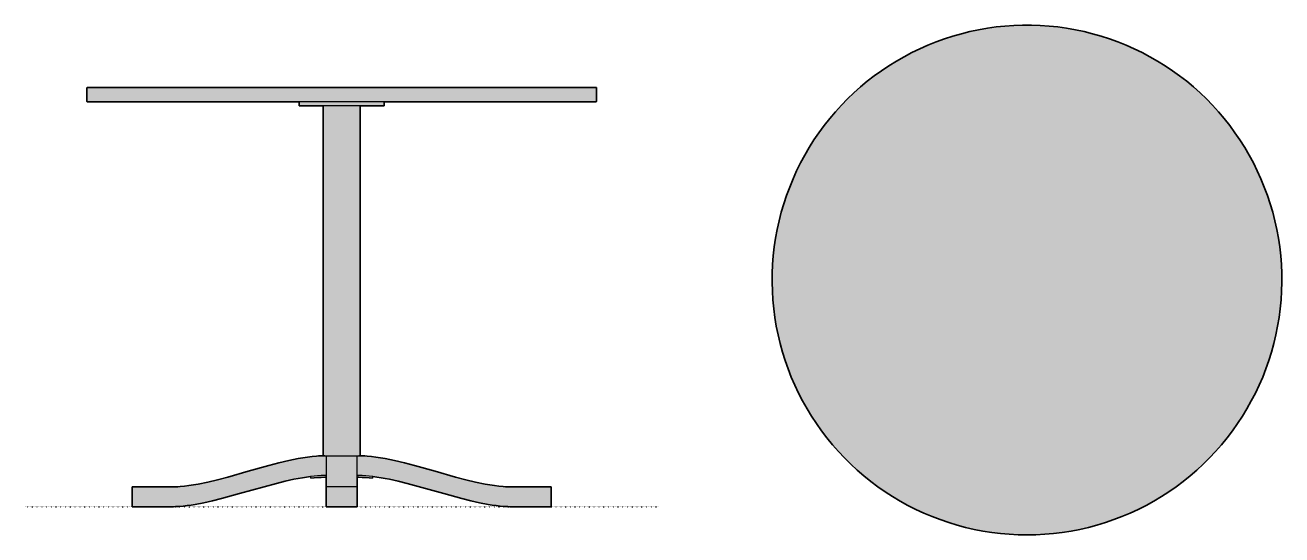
# Model space of a CAD drawing. Header units: millimetres. Extents: x 0 to 2219, y -50 to 850.
import ezdxf

# ---------------------------------------------------------------- set-up
doc = ezdxf.new("R2010")
doc.units = ezdxf.units.MM
doc.linetypes.add('Dots', pattern=[1, 0, -1])
doc.layers.add('Blocks', color=7, linetype='Continuous')
doc.layers.add('Blocks$Fill', color=7, linetype='Continuous', true_color=0xffffff)
for name, color, linetype, lineweight, true_color in [('Blocks$Inner', 7, 'Continuous', 25, 0x007f00), ('Blocks$Outline', 7, 'Continuous', 35, 0xff3f3f), ('Groud', 7, 'Dots', 25, 0x243775)]:
    doc.layers.add(name, color=color, linetype=linetype, lineweight=lineweight, true_color=true_color)

# ---------------------------------------------------------------- blocks, each defined once
blk = doc.blocks.new('Pastis Dining Table Top')
at = {"layer": 'Blocks$Fill'}
blk.add_hatch(color=256, dxfattribs=at).paths.add_polyline_path([(434.2, -438), (449.8, -438.3), (465.4, -438), (481, -437.2), (496.6, -435.8), (512.1, -434), (527.5, -431.5), (542.8, -428.6), (558.1, -425.1), (573.1, -421), (588.1, -416.5), (602.9, -411.4), (617.5, -405.9), (631.9, -399.8), (646, -393.2), (660, -386.2), (673.7, -378.6), (687.1, -370.6), (700.2, -362.2), (713, -353.3), (725.5, -343.9), (737.7, -334.1), (749.5, -323.9), (761, -313.3), (772.1, -302.3), (782.8, -290.9), (793.1, -279.2), (803, -267.1), (812.5, -254.7), (821.5, -241.9), (830.1, -228.9), (838.2, -215.5), (845.8, -201.9), (853, -188), (859.7, -173.9), (865.9, -159.6), (871.6, -145), (876.8, -130.3), (881.5, -115.4), (885.6, -100.3), (889.2, -85.2), (892.3, -69.8), (894.9, -54.4), (896.9, -38.9), (898.4, -23.4), (899.4, -7.8), (899.8, 7.8), (899.6, 23.4), (898.9, 39), (897.7, 54.6), (896, 70.1), (893.7, 85.6), (890.8, 100.9), (887.5, 116.2), (883.6, 131.3), (879.2, 146.3), (874.3, 161.1), (868.8, 175.8), (862.9, 190.2), (856.4, 204.4), (849.5, 218.4), (842.1, 232.2), (834.2, 245.7), (825.8, 258.9), (817, 271.8), (807.8, 284.4), (798.1, 296.6), (788, 308.5), (777.5, 320.1), (766.6, 331.3), (755.3, 342.1), (743.7, 352.5), (731.7, 362.5), (719.3, 372.1), (706.6, 381.2), (693.7, 389.9), (680.4, 398.1), (666.8, 405.9), (653, 413.2), (639, 420), (624.7, 426.3), (610.2, 432.1), (595.5, 437.5), (580.6, 442.3), (565.6, 446.5), (550.5, 450.3), (535.2, 453.5), (519.8, 456.2), (504.3, 458.4), (488.8, 460), (473.2, 461.1), (457.6, 461.6), (442, 461.6), (426.4, 461.1), (410.8, 460), (395.2, 458.4), (379.8, 456.2), (364.4, 453.5), (349.1, 450.3), (333.9, 446.5), (318.9, 442.3), (304.1, 437.5), (289.4, 432.1), (274.9, 426.3), (260.6, 420), (246.5, 413.2), (232.7, 405.9), (219.2, 398.1), (205.9, 389.9), (192.9, 381.2), (180.2, 372.1), (167.9, 362.5), (155.9, 352.5), (144.2, 342.1), (133, 331.3), (122.1, 320.1), (111.6, 308.5), (101.5, 296.6), (91.8, 284.4), (82.5, 271.8), (73.7, 258.9), (65.4, 245.7), (57.5, 232.2), (50.1, 218.4), (43.1, 204.4), (36.7, 190.2), (30.8, 175.8), (25.3, 161.1), (20.4, 146.3), (16, 131.3), (12.1, 116.2), (8.7, 100.9), (5.9, 85.6), (3.6, 70.1), (1.8, 54.6), (0.6, 39), (-0.1, 23.4), (-0.2, 7.8), (0.2, -7.8), (1.2, -23.4), (2.6, -38.9), (4.7, -54.4), (7.2, -69.8), (10.3, -85.2), (14, -100.3), (18.1, -115.4), (22.8, -130.3), (28, -145), (33.7, -159.6), (39.9, -173.9), (46.5, -188), (53.7, -201.9), (61.4, -215.5), (69.5, -228.9), (78.1, -241.9), (87.1, -254.7), (96.6, -267.1), (106.5, -279.2), (116.8, -290.9), (127.5, -302.3), (138.6, -313.3), (150, -323.9), (161.9, -334.1), (174, -343.9), (186.5, -353.3), (199.4, -362.2), (212.5, -370.6), (225.9, -378.6), (239.6, -386.2), (253.5, -393.2), (267.7, -399.8), (282.1, -405.9), (296.7, -411.4), (311.5, -416.5), (326.4, -421), (341.5, -425.1), (356.7, -428.6), (372.1, -431.5), (387.5, -434), (403, -435.8), (418.6, -437.2)], flags=0)
at = {"layer": 'Blocks$Inner'}
blk.add_lwpolyline([(449.8, -438.3), (434.2, -438), (418.6, -437.2), (403, -435.8), (387.5, -434), (372.1, -431.5), (356.7, -428.6), (341.5, -425.1), (326.4, -421), (311.5, -416.5), (296.7, -411.4), (282.1, -405.9), (267.7, -399.8), (253.5, -393.2), (239.6, -386.2), (225.9, -378.6), (212.5, -370.6), (199.4, -362.2), (186.5, -353.3), (174, -343.9), (161.9, -334.1), (150, -323.9), (138.6, -313.3), (127.5, -302.3), (116.8, -290.9), (106.5, -279.2), (96.6, -267.1), (87.1, -254.7), (78.1, -241.9), (69.5, -228.9), (61.4, -215.5), (53.7, -201.9), (46.5, -188), (39.9, -173.9), (33.7, -159.6), (28, -145), (22.8, -130.3), (18.1, -115.4), (14, -100.3), (10.3, -85.2), (7.2, -69.8), (4.7, -54.4), (2.6, -38.9), (1.2, -23.4), (0.2, -7.8), (-0.2, 7.8), (-0.1, 23.4), (0.6, 39), (1.8, 54.6), (3.6, 70.1), (5.9, 85.6), (8.7, 100.9), (12.1, 116.2), (16, 131.3), (20.4, 146.3), (25.3, 161.1), (30.8, 175.8), (36.7, 190.2), (43.1, 204.4), (50.1, 218.4), (57.5, 232.2), (65.4, 245.7), (73.7, 258.9), (82.5, 271.8), (91.8, 284.4), (101.5, 296.6), (111.6, 308.5), (122.1, 320.1), (133, 331.3), (144.2, 342.1), (155.9, 352.5), (167.9, 362.5), (180.2, 372.1), (192.9, 381.2), (205.9, 389.9), (219.2, 398.1), (232.7, 405.9), (246.5, 413.2), (260.6, 420), (274.9, 426.3), (289.4, 432.1), (304.1, 437.5), (318.9, 442.3), (333.9, 446.5), (349.1, 450.3), (364.4, 453.5), (379.8, 456.2), (395.2, 458.4), (410.8, 460), (426.4, 461.1), (442, 461.6), (457.6, 461.6), (473.2, 461.1), (488.8, 460), (504.3, 458.4), (519.8, 456.2), (535.2, 453.5), (550.5, 450.3), (565.6, 446.5), (580.6, 442.3), (595.5, 437.5), (610.2, 432.1), (624.7, 426.3), (639, 420), (653, 413.2), (666.8, 405.9), (680.4, 398.1), (693.7, 389.9), (706.6, 381.2), (719.3, 372.1), (731.7, 362.5), (743.7, 352.5), (755.3, 342.1), (766.6, 331.3), (777.5, 320.1), (788, 308.5), (798.1, 296.6), (807.8, 284.4), (817, 271.8), (825.8, 258.9), (834.2, 245.7), (842.1, 232.2), (849.5, 218.4), (856.4, 204.4), (862.9, 190.2), (868.8, 175.8), (874.3, 161.1), (879.2, 146.3), (883.6, 131.3), (887.5, 116.2), (890.8, 100.9), (893.7, 85.6), (896, 70.1), (897.7, 54.6), (898.9, 39), (899.6, 23.4), (899.8, 7.8), (899.4, -7.8), (898.4, -23.4), (896.9, -38.9), (894.9, -54.4), (892.3, -69.8), (889.2, -85.2), (885.6, -100.3), (881.5, -115.4), (876.8, -130.3), (871.6, -145), (865.9, -159.6), (859.7, -173.9), (853, -188), (845.8, -201.9), (838.2, -215.5), (830.1, -228.9), (821.5, -241.9), (812.5, -254.7), (803, -267.1), (793.1, -279.2), (782.8, -290.9), (772.1, -302.3), (761, -313.3), (749.5, -323.9), (737.7, -334.1), (725.5, -343.9), (713, -353.3), (700.2, -362.2), (687.1, -370.6), (673.7, -378.6), (660, -386.2), (646, -393.2), (631.9, -399.8), (617.5, -405.9), (602.9, -411.4), (588.1, -416.5), (573.1, -421), (558.1, -425.1), (542.8, -428.6), (527.5, -431.5), (512.1, -434), (496.6, -435.8), (481, -437.2), (465.4, -438)], close=True, dxfattribs=at)
at = {"layer": 'Blocks$Outline'}
for points in [[(333.9, 446.5), (318.9, 442.3)], [(349.1, 450.3), (333.9, 446.5)], [(364.4, 453.5), (349.1, 450.3)], [(379.8, 456.2), (364.4, 453.5)], [(395.2, 458.4), (379.8, 456.2)], [(410.8, 460), (395.2, 458.4)], [(426.4, 461.1), (410.8, 460)], [(442, 461.6), (426.4, 461.1)], [(457.6, 461.6), (442, 461.6)], [(473.2, 461.1), (457.6, 461.6)], [(488.8, 460), (473.2, 461.1)], [(504.3, 458.4), (488.8, 460)], [(519.8, 456.2), (504.3, 458.4)], [(535.2, 453.5), (519.8, 456.2)], [(550.5, 450.3), (535.2, 453.5)], [(565.6, 446.5), (550.5, 450.3)], [(580.6, 442.3), (565.6, 446.5)], [(274.9, 426.3), (260.6, 420)], [(289.4, 432.1), (274.9, 426.3)], [(304.1, 437.5), (289.4, 432.1)], [(318.9, 442.3), (304.1, 437.5)], [(595.5, 437.5), (580.6, 442.3)], [(610.2, 432.1), (595.5, 437.5)], [(624.7, 426.3), (610.2, 432.1)], [(639, 420), (624.7, 426.3)], [(232.7, 405.9), (219.2, 398.1)], [(246.5, 413.2), (232.7, 405.9)], [(260.6, 420), (246.5, 413.2)], [(653, 413.2), (639, 420)], [(666.8, 405.9), (653, 413.2)], [(680.4, 398.1), (666.8, 405.9)], [(192.9, 381.2), (180.2, 372.1)], [(205.9, 389.9), (192.9, 381.2)], [(219.2, 398.1), (205.9, 389.9)], [(693.7, 389.9), (680.4, 398.1)], [(706.6, 381.2), (693.7, 389.9)], [(719.3, 372.1), (706.6, 381.2)], [(167.9, 362.5), (155.9, 352.5)], [(180.2, 372.1), (167.9, 362.5)], [(731.7, 362.5), (719.3, 372.1)], [(743.7, 352.5), (731.7, 362.5)], [(144.2, 342.1), (133, 331.3)], [(155.9, 352.5), (144.2, 342.1)], [(755.3, 342.1), (743.7, 352.5)], [(766.6, 331.3), (755.3, 342.1)], [(122.1, 320.1), (111.6, 308.5)], [(133, 331.3), (122.1, 320.1)], [(777.5, 320.1), (766.6, 331.3)], [(788, 308.5), (777.5, 320.1)], [(101.5, 296.6), (91.8, 284.4)], [(111.6, 308.5), (101.5, 296.6)], [(798.1, 296.6), (788, 308.5)], [(807.8, 284.4), (798.1, 296.6)], [(82.5, 271.8), (73.7, 258.9)], [(91.8, 284.4), (82.5, 271.8)], [(817, 271.8), (807.8, 284.4)], [(825.8, 258.9), (817, 271.8)], [(65.4, 245.7), (57.5, 232.2)], [(73.7, 258.9), (65.4, 245.7)], [(834.2, 245.7), (825.8, 258.9)], [(842.1, 232.2), (834.2, 245.7)], [(57.5, 232.2), (50.1, 218.4)], [(849.5, 218.4), (842.1, 232.2)], [(43.1, 204.4), (36.7, 190.2)], [(50.1, 218.4), (43.1, 204.4)], [(856.4, 204.4), (849.5, 218.4)], [(862.9, 190.2), (856.4, 204.4)], [(36.7, 190.2), (30.8, 175.8)], [(868.8, 175.8), (862.9, 190.2)], [(25.3, 161.1), (20.4, 146.3)], [(30.8, 175.8), (25.3, 161.1)], [(874.3, 161.1), (868.8, 175.8)], [(879.2, 146.3), (874.3, 161.1)], [(20.4, 146.3), (16, 131.3)], [(883.6, 131.3), (879.2, 146.3)], [(12.1, 116.2), (8.7, 100.9)], [(16, 131.3), (12.1, 116.2)], [(887.5, 116.2), (883.6, 131.3)], [(890.8, 100.9), (887.5, 116.2)], [(8.7, 100.9), (5.9, 85.6)], [(893.7, 85.6), (890.8, 100.9)], [(3.6, 70.1), (1.8, 54.6)], [(5.9, 85.6), (3.6, 70.1)], [(896, 70.1), (893.7, 85.6)], [(897.7, 54.6), (896, 70.1)], [(1.8, 54.6), (0.6, 39)], [(898.9, 39), (897.7, 54.6)], [(-0.1, 23.4), (-0.2, 7.8)], [(0.6, 39), (-0.1, 23.4)], [(899.6, 23.4), (898.9, 39)], [(899.8, 7.8), (899.6, 23.4)], [(-0.2, 7.8), (0.2, -7.8)], [(899.4, -7.8), (899.8, 7.8)], [(0.2, -7.8), (1.2, -23.4)], [(898.4, -23.4), (899.4, -7.8)], [(1.2, -23.4), (2.6, -38.9)], [(2.6, -38.9), (4.7, -54.4)], [(894.9, -54.4), (896.9, -38.9)], [(896.9, -38.9), (898.4, -23.4)], [(4.7, -54.4), (7.2, -69.8)], [(892.3, -69.8), (894.9, -54.4)], [(7.2, -69.8), (10.3, -85.2)], [(10.3, -85.2), (14, -100.3)], [(885.6, -100.3), (889.2, -85.2)], [(889.2, -85.2), (892.3, -69.8)], [(14, -100.3), (18.1, -115.4)], [(881.5, -115.4), (885.6, -100.3)], [(18.1, -115.4), (22.8, -130.3)], [(22.8, -130.3), (28, -145)], [(871.6, -145), (876.8, -130.3)], [(876.8, -130.3), (881.5, -115.4)], [(28, -145), (33.7, -159.6)], [(865.9, -159.6), (871.6, -145)], [(33.7, -159.6), (39.9, -173.9)], [(39.9, -173.9), (46.5, -188)], [(853, -188), (859.7, -173.9)], [(859.7, -173.9), (865.9, -159.6)], [(46.5, -188), (53.7, -201.9)], [(845.8, -201.9), (853, -188)], [(53.7, -201.9), (61.4, -215.5)], [(61.4, -215.5), (69.5, -228.9)], [(830.1, -228.9), (838.2, -215.5)], [(838.2, -215.5), (845.8, -201.9)], [(69.5, -228.9), (78.1, -241.9)], [(78.1, -241.9), (87.1, -254.7)], [(812.5, -254.7), (821.5, -241.9)], [(821.5, -241.9), (830.1, -228.9)], [(87.1, -254.7), (96.6, -267.1)], [(803, -267.1), (812.5, -254.7)], [(96.6, -267.1), (106.5, -279.2)], [(106.5, -279.2), (116.8, -290.9)], [(782.8, -290.9), (793.1, -279.2)], [(793.1, -279.2), (803, -267.1)], [(116.8, -290.9), (127.5, -302.3)], [(127.5, -302.3), (138.6, -313.3)], [(761, -313.3), (772.1, -302.3)], [(772.1, -302.3), (782.8, -290.9)], [(138.6, -313.3), (150, -323.9)], [(150, -323.9), (161.9, -334.1)], [(737.7, -334.1), (749.5, -323.9)], [(749.5, -323.9), (761, -313.3)], [(161.9, -334.1), (174, -343.9)], [(174, -343.9), (186.5, -353.3)], [(186.5, -353.3), (199.4, -362.2)], [(700.2, -362.2), (713, -353.3)], [(713, -353.3), (725.5, -343.9)], [(725.5, -343.9), (737.7, -334.1)], [(199.4, -362.2), (212.5, -370.6)], [(212.5, -370.6), (225.9, -378.6)], [(673.7, -378.6), (687.1, -370.6)], [(687.1, -370.6), (700.2, -362.2)], [(225.9, -378.6), (239.6, -386.2)], [(239.6, -386.2), (253.5, -393.2)], [(253.5, -393.2), (267.7, -399.8)], [(631.9, -399.8), (646, -393.2)], [(646, -393.2), (660, -386.2)], [(660, -386.2), (673.7, -378.6)], [(267.7, -399.8), (282.1, -405.9)], [(282.1, -405.9), (296.7, -411.4)], [(296.7, -411.4), (311.5, -416.5)], [(311.5, -416.5), (326.4, -421)], [(326.4, -421), (341.5, -425.1)], [(558.1, -425.1), (573.1, -421)], [(573.1, -421), (588.1, -416.5)], [(588.1, -416.5), (602.9, -411.4)], [(602.9, -411.4), (617.5, -405.9)], [(617.5, -405.9), (631.9, -399.8)], [(341.5, -425.1), (356.7, -428.6)], [(356.7, -428.6), (372.1, -431.5)], [(372.1, -431.5), (387.5, -434)], [(387.5, -434), (403, -435.8)], [(403, -435.8), (418.6, -437.2)], [(418.6, -437.2), (434.2, -438)], [(434.2, -438), (449.8, -438.3)], [(449.8, -438.3), (465.4, -438)], [(465.4, -438), (481, -437.2)], [(481, -437.2), (496.6, -435.8)], [(496.6, -435.8), (512.1, -434)], [(512.1, -434), (527.5, -431.5)], [(527.5, -431.5), (542.8, -428.6)], [(542.8, -428.6), (558.1, -425.1)]]:
    blk.add_lwpolyline(points, dxfattribs=at)
blk = doc.blocks.new('Pastis Dining Table Side')
at = {"layer": 'Blocks$Fill'}
blk.add_hatch(color=256, dxfattribs=at).paths.add_polyline_path([(558.9, 740.1), (109.9, 740.1), (109.8, 740.1), (109.8, 740), (109.8, 740), (109.7, 740), (109.7, 740), (109.7, 740), (109.6, 740), (109.6, 740), (109.6, 740), (109.5, 740), (109.5, 740), (109.5, 740), (109.4, 740), (109.4, 739.9), (109.4, 739.9), (109.4, 739.9), (109.3, 739.9), (109.3, 739.9), (109.3, 739.8), (109.2, 739.8), (109.2, 739.8), (109.2, 739.8), (109.2, 739.8), (109.1, 739.7), (109.1, 739.7), (109.1, 739.7), (109.1, 739.7), (109.1, 739.6), (109, 739.6), (109, 739.6), (109, 739.5), (109, 739.5), (109, 739.5), (109, 739.5), (108.9, 739.4), (108.9, 739.4), (108.9, 739.4), (108.9, 739.3), (108.9, 739.3), (108.9, 739.3), (108.9, 739.2), (108.9, 739.2), (108.9, 739.2), (108.9, 739.1), (108.9, 739.1), (108.9, 739.1), (108.9, 716.1), (108.9, 716), (108.9, 716), (108.9, 715.9), (108.9, 715.9), (108.9, 715.9), (108.9, 715.8), (108.9, 715.8), (108.9, 715.8), (108.9, 715.7), (108.9, 715.7), (108.9, 715.7), (109, 715.7), (109, 715.6), (109, 715.6), (109, 715.6), (109, 715.5), (109, 715.5), (109.1, 715.5), (109.1, 715.4), (109.1, 715.4), (109.1, 715.4), (109.1, 715.4), (109.2, 715.3), (109.2, 715.3), (109.2, 715.3), (109.2, 715.3), (109.3, 715.3), (109.3, 715.2), (109.3, 715.2), (109.4, 715.2), (109.4, 715.2), (109.4, 715.2), (109.4, 715.1), (109.5, 715.1), (109.5, 715.1), (109.5, 715.1), (109.6, 715.1), (109.6, 715.1), (109.6, 715.1), (109.7, 715.1), (109.7, 715.1), (109.7, 715.1), (109.8, 715.1), (109.8, 715.1), (109.8, 715.1), (109.9, 715.1), (483.9, 715.1), (483.9, 708.1), (526.3, 708.1), (526.3, 90.1), (528.9, 90.1), (525.3, 90), (521.6, 89.9), (517.9, 89.7), (514.2, 89.4), (506.5, 88.7), (498.6, 87.7), (490.5, 86.4), (482.2, 85), (465.3, 81.5), (447.9, 77.3), (430.1, 72.6), (393.9, 62.6), (357.7, 52.5), (339.9, 47.8), (322.4, 43.6), (305.5, 40.1), (297.3, 38.7), (289.2, 37.4), (281.3, 36.4), (273.6, 35.7), (269.8, 35.4), (266.1, 35.2), (262.5, 35.1), (258.9, 35.1), (193.9, 35.1), (188.9, 35.1), (188.9, 0.1), (193.9, 0.1), (258.9, 0.1), (262.1, 0.1), (265.4, 0.2), (272, 0.6), (278.9, 1.2), (285.9, 2), (293, 3), (300.3, 4.2), (315.3, 7.1), (330.8, 10.6), (346.5, 14.5), (378.7, 23.3), (443.5, 41.2), (459.2, 45.1), (474.6, 48.5), (482.1, 49.9), (489.5, 51.3), (496.8, 52.4), (503.9, 53.4), (504.2, 50.4), (510.4, 51.1), (516.5, 51.6), (522.7, 51.9), (528.9, 52.1), (531.4, 52.1), (531.4, 35.1), (531.4, 0.1), (536.4, 0.1), (581.4, 0.1), (586.4, 0.1), (586.4, 35.1), (586.4, 52.1), (588.9, 52.1), (595.1, 51.9), (601.2, 51.6), (607.4, 51.1), (613.5, 50.4), (613.5, 50.7), (613.9, 53.4), (621, 52.4), (628.3, 51.3), (635.7, 49.9), (643.2, 48.5), (658.5, 45.1), (674.3, 41.2), (739, 23.3), (771.2, 14.5), (787, 10.6), (802.4, 7.1), (817.4, 4.2), (824.7, 3), (831.9, 2), (838.9, 1.2), (845.7, 0.6), (852.4, 0.2), (855.7, 0.1), (858.9, 0.1), (923.9, 0.1), (928.9, 0.1), (928.9, 35.1), (923.9, 35.1), (858.9, 35.1), (855.3, 35.1), (851.6, 35.2), (847.9, 35.4), (844.2, 35.7), (836.5, 36.4), (828.6, 37.4), (820.5, 38.7), (812.2, 40.1), (795.3, 43.6), (777.9, 47.8), (760.1, 52.5), (723.9, 62.6), (687.7, 72.6), (669.9, 77.3), (652.4, 81.5), (635.5, 85), (627.3, 86.4), (619.2, 87.7), (611.3, 88.7), (603.6, 89.4), (599.8, 89.7), (596.1, 89.9), (592.5, 90), (588.9, 90.1), (591.3, 90.1), (591.3, 708.1), (633.9, 708.1), (633.9, 715.1), (1007.9, 715.1), (1007.9, 715.1), (1007.9, 715.1), (1008, 715.1), (1008, 715.1), (1008, 715.1), (1008.1, 715.1), (1008.1, 715.1), (1008.1, 715.1), (1008.2, 715.1), (1008.2, 715.1), (1008.2, 715.1), (1008.3, 715.1), (1008.3, 715.1), (1008.3, 715.2), (1008.4, 715.2), (1008.4, 715.2), (1008.4, 715.2), (1008.5, 715.2), (1008.5, 715.3), (1008.5, 715.3), (1008.5, 715.3), (1008.6, 715.3), (1008.6, 715.3), (1008.6, 715.4), (1008.6, 715.4), (1008.7, 715.4), (1008.7, 715.4), (1008.7, 715.5), (1008.7, 715.5), (1008.7, 715.5), (1008.7, 715.6), (1008.8, 715.6), (1008.8, 715.6), (1008.8, 715.7), (1008.8, 715.7), (1008.8, 715.7), (1008.8, 715.7), (1008.8, 715.8), (1008.8, 715.8), (1008.9, 715.8), (1008.9, 715.9), (1008.9, 715.9), (1008.9, 715.9), (1008.9, 716), (1008.9, 716), (1008.9, 716.1), (1008.9, 739.1), (1008.9, 739.1), (1008.9, 739.1), (1008.9, 739.2), (1008.9, 739.2), (1008.9, 739.2), (1008.9, 739.3), (1008.8, 739.3), (1008.8, 739.3), (1008.8, 739.4), (1008.8, 739.4), (1008.8, 739.4), (1008.8, 739.5), (1008.8, 739.5), (1008.8, 739.5), (1008.7, 739.5), (1008.7, 739.6), (1008.7, 739.6), (1008.7, 739.6), (1008.7, 739.7), (1008.7, 739.7), (1008.6, 739.7), (1008.6, 739.7), (1008.6, 739.8), (1008.6, 739.8), (1008.5, 739.8), (1008.5, 739.8), (1008.5, 739.8), (1008.5, 739.9), (1008.4, 739.9), (1008.4, 739.9), (1008.4, 739.9), (1008.3, 739.9), (1008.3, 740), (1008.3, 740), (1008.2, 740), (1008.2, 740), (1008.2, 740), (1008.1, 740), (1008.1, 740), (1008.1, 740), (1008, 740), (1008, 740), (1008, 740), (1007.9, 740), (1007.9, 740.1), (1007.9, 740.1)], flags=0)
at = {"layer": 'Blocks$Inner'}
blk.add_line((633.9, 715.1), (483.9, 715.1), dxfattribs=at)
blk.add_lwpolyline([(633.9, 715.1), (633.9, 708.1), (591.3, 708.1), (558.9, 708.1), (526.3, 708.1), (483.9, 708.1), (483.9, 715.1), (109.9, 715.1), (109.8, 715.1), (109.8, 715.1), (109.8, 715.1), (109.7, 715.1), (109.7, 715.1), (109.7, 715.1), (109.6, 715.1), (109.6, 715.1), (109.6, 715.1), (109.5, 715.1), (109.5, 715.1), (109.5, 715.1), (109.4, 715.1), (109.4, 715.2), (109.4, 715.2), (109.4, 715.2), (109.3, 715.2), (109.3, 715.2), (109.3, 715.3), (109.2, 715.3), (109.2, 715.3), (109.2, 715.3), (109.2, 715.3), (109.1, 715.4), (109.1, 715.4), (109.1, 715.4), (109.1, 715.4), (109.1, 715.5), (109, 715.5), (109, 715.5), (109, 715.6), (109, 715.6), (109, 715.6), (109, 715.7), (108.9, 715.7), (108.9, 715.7), (108.9, 715.7), (108.9, 715.8), (108.9, 715.8), (108.9, 715.8), (108.9, 715.9), (108.9, 715.9), (108.9, 715.9), (108.9, 716), (108.9, 716), (108.9, 716.1), (108.9, 739.1), (108.9, 739.1), (108.9, 739.1), (108.9, 739.2), (108.9, 739.2), (108.9, 739.2), (108.9, 739.3), (108.9, 739.3), (108.9, 739.3), (108.9, 739.4), (108.9, 739.4), (108.9, 739.4), (109, 739.5), (109, 739.5), (109, 739.5), (109, 739.5), (109, 739.6), (109, 739.6), (109.1, 739.6), (109.1, 739.7), (109.1, 739.7), (109.1, 739.7), (109.1, 739.7), (109.2, 739.8), (109.2, 739.8), (109.2, 739.8), (109.2, 739.8), (109.3, 739.8), (109.3, 739.9), (109.3, 739.9), (109.4, 739.9), (109.4, 739.9), (109.4, 739.9), (109.4, 740), (109.5, 740), (109.5, 740), (109.5, 740), (109.6, 740), (109.6, 740), (109.6, 740), (109.7, 740), (109.7, 740), (109.7, 740), (109.8, 740), (109.8, 740), (109.8, 740.1), (109.9, 740.1), (558.9, 740.1), (1007.9, 740.1), (1007.9, 740.1), (1007.9, 740), (1008, 740), (1008, 740), (1008, 740), (1008.1, 740), (1008.1, 740), (1008.1, 740), (1008.2, 740), (1008.2, 740), (1008.2, 740), (1008.3, 740), (1008.3, 740), (1008.3, 739.9), (1008.4, 739.9), (1008.4, 739.9), (1008.4, 739.9), (1008.5, 739.9), (1008.5, 739.8), (1008.5, 739.8), (1008.5, 739.8), (1008.6, 739.8), (1008.6, 739.8), (1008.6, 739.7), (1008.6, 739.7), (1008.7, 739.7), (1008.7, 739.7), (1008.7, 739.6), (1008.7, 739.6), (1008.7, 739.6), (1008.7, 739.5), (1008.8, 739.5), (1008.8, 739.5), (1008.8, 739.5), (1008.8, 739.4), (1008.8, 739.4), (1008.8, 739.4), (1008.8, 739.3), (1008.8, 739.3), (1008.9, 739.3), (1008.9, 739.2), (1008.9, 739.2), (1008.9, 739.2), (1008.9, 739.1), (1008.9, 739.1), (1008.9, 739.1), (1008.9, 716.1), (1008.9, 716), (1008.9, 716), (1008.9, 715.9), (1008.9, 715.9), (1008.9, 715.9), (1008.9, 715.8), (1008.8, 715.8), (1008.8, 715.8), (1008.8, 715.7), (1008.8, 715.7), (1008.8, 715.7), (1008.8, 715.7), (1008.8, 715.6), (1008.8, 715.6), (1008.7, 715.6), (1008.7, 715.5), (1008.7, 715.5), (1008.7, 715.5), (1008.7, 715.4), (1008.7, 715.4), (1008.6, 715.4), (1008.6, 715.4), (1008.6, 715.3), (1008.6, 715.3), (1008.5, 715.3), (1008.5, 715.3), (1008.5, 715.3), (1008.5, 715.2), (1008.4, 715.2), (1008.4, 715.2), (1008.4, 715.2), (1008.3, 715.2), (1008.3, 715.1), (1008.3, 715.1), (1008.2, 715.1), (1008.2, 715.1), (1008.2, 715.1), (1008.1, 715.1), (1008.1, 715.1), (1008.1, 715.1), (1008, 715.1), (1008, 715.1), (1008, 715.1), (1007.9, 715.1), (1007.9, 715.1), (1007.9, 715.1)], close=True, dxfattribs=at)
for points in [[(531.4, 55.1), (528.9, 55.1), (522.6, 54.9), (516.4, 54.6), (510.1, 54.1), (503.9, 53.4), (496.8, 52.4), (489.5, 51.3), (482.1, 49.9), (474.6, 48.5), (459.2, 45.1), (443.5, 41.2), (378.7, 23.3), (346.5, 14.5), (330.8, 10.6), (315.3, 7.1), (300.3, 4.2), (293, 3), (285.9, 2), (278.9, 1.2), (272, 0.6), (265.4, 0.2), (262.1, 0.1), (258.9, 0.1), (193.9, 0.1), (188.9, 0.1), (188.9, 35.1), (193.9, 35.1), (258.9, 35.1), (262.5, 35.1), (266.1, 35.2), (269.8, 35.4), (273.6, 35.7), (281.3, 36.4), (289.2, 37.4), (297.3, 38.7), (305.5, 40.1), (322.4, 43.6), (339.9, 47.8), (357.7, 52.5), (393.9, 62.6), (430.1, 72.6), (447.9, 77.3), (465.3, 81.5), (482.2, 85), (490.5, 86.4), (498.6, 87.7), (506.5, 88.7), (514.2, 89.4), (517.9, 89.7), (521.6, 89.9), (525.3, 90), (528.9, 90.1), (531.4, 90.1), (546.3, 90.1), (571.3, 90.1), (588.9, 90.1), (591.3, 90.1), (591.3, 708.1)], [(528.9, 90.1), (526.3, 90.1), (526.3, 708.1)], [(531.4, 90.1), (531.4, 52.1), (531.4, 35.1)], [(586.4, 35.1), (581.4, 35.1), (536.4, 35.1), (531.4, 35.1), (531.4, 0.1), (536.4, 0.1), (581.4, 0.1), (586.4, 0.1), (586.4, 35.1), (586.4, 52.1), (586.4, 90.1)], [(588.9, 90.1), (592.5, 90), (596.1, 89.9), (599.8, 89.7), (603.6, 89.4), (611.3, 88.7), (619.2, 87.7), (627.3, 86.4), (635.5, 85), (652.4, 81.5), (669.9, 77.3), (687.7, 72.6), (723.9, 62.6), (760.1, 52.5), (777.9, 47.8), (795.3, 43.6), (812.2, 40.1), (820.5, 38.7), (828.6, 37.4), (836.5, 36.4), (844.2, 35.7), (847.9, 35.4), (851.6, 35.2), (855.3, 35.1), (858.9, 35.1), (923.9, 35.1), (928.9, 35.1), (928.9, 0.1), (923.9, 0.1), (858.9, 0.1), (855.7, 0.1), (852.4, 0.2), (845.7, 0.6), (838.9, 1.2), (831.9, 2), (824.7, 3), (817.4, 4.2), (802.4, 7.1), (787, 10.6), (771.2, 14.5), (739, 23.3), (674.3, 41.2), (658.5, 45.1), (643.2, 48.5), (635.7, 49.9), (628.3, 51.3), (621, 52.4), (613.9, 53.4), (607.6, 54.1), (601.4, 54.6), (595.1, 54.9), (588.9, 55.1), (586.4, 55.1)], [(503.9, 53.4), (504.2, 50.4), (510.4, 51.1), (516.5, 51.6), (522.7, 51.9), (528.9, 52.1), (531.4, 52.1)], [(586.4, 52.1), (588.9, 52.1), (595.1, 51.9), (601.2, 51.6), (607.4, 51.1), (613.5, 50.4), (613.5, 50.7), (613.9, 53.4)]]:
    blk.add_lwpolyline(points, dxfattribs=at)
at = {"layer": 'Blocks$Outline'}
for points in [[(109, 739.5), (108.9, 739.4)], [(108.9, 739.4), (108.9, 739.4)], [(108.9, 739.4), (108.9, 739.4)], [(108.9, 739.4), (108.9, 739.3)], [(108.9, 739.3), (108.9, 739.3)], [(108.9, 739.3), (108.9, 739.3)], [(108.9, 739.3), (108.9, 739.2)], [(108.9, 739.2), (108.9, 739.2)], [(108.9, 739.2), (108.9, 739.2)], [(108.9, 739.2), (108.9, 739.1)], [(108.9, 739.1), (108.9, 739.1)], [(108.9, 739.1), (108.9, 739.1)], [(108.9, 739.1), (108.9, 716.1)], [(109.1, 739.6), (109, 739.6)], [(109, 739.6), (109, 739.6)], [(109, 739.6), (109, 739.5)], [(109, 739.5), (109, 739.5)], [(109, 739.5), (109, 739.5)], [(109, 739.5), (109, 739.5)], [(109.2, 739.8), (109.1, 739.7)], [(109.1, 739.7), (109.1, 739.7)], [(109.1, 739.7), (109.1, 739.7)], [(109.1, 739.7), (109.1, 739.7)], [(109.1, 739.7), (109.1, 739.6)], [(109.3, 739.8), (109.2, 739.8)], [(109.2, 739.8), (109.2, 739.8)], [(109.2, 739.8), (109.2, 739.8)], [(109.2, 739.8), (109.2, 739.8)], [(109.4, 739.9), (109.3, 739.9)], [(109.3, 739.9), (109.3, 739.9)], [(109.3, 739.9), (109.3, 739.8)], [(109.5, 740), (109.4, 740)], [(109.4, 740), (109.4, 739.9)], [(109.4, 739.9), (109.4, 739.9)], [(109.4, 739.9), (109.4, 739.9)], [(109.6, 740), (109.5, 740)], [(109.5, 740), (109.5, 740)], [(109.5, 740), (109.5, 740)], [(109.7, 740), (109.6, 740)], [(109.6, 740), (109.6, 740)], [(109.6, 740), (109.6, 740)], [(109.8, 740), (109.7, 740)], [(109.7, 740), (109.7, 740)], [(109.7, 740), (109.7, 740)], [(109.9, 740.1), (109.8, 740.1)], [(109.8, 740.1), (109.8, 740)], [(109.8, 740), (109.8, 740)], [(558.9, 740.1), (109.9, 740.1)], [(1007.9, 740.1), (558.9, 740.1)], [(1007.9, 740), (1007.9, 740.1)], [(1007.9, 740.1), (1007.9, 740.1)], [(1008, 740), (1007.9, 740)], [(1008.1, 740), (1008, 740)], [(1008, 740), (1008, 740)], [(1008, 740), (1008, 740)], [(1008.2, 740), (1008.1, 740)], [(1008.1, 740), (1008.1, 740)], [(1008.1, 740), (1008.1, 740)], [(1008.3, 740), (1008.2, 740)], [(1008.2, 740), (1008.2, 740)], [(1008.2, 740), (1008.2, 740)], [(1008.3, 739.9), (1008.3, 740)], [(1008.3, 740), (1008.3, 740)], [(1008.4, 739.9), (1008.3, 739.9)], [(1008.5, 739.9), (1008.4, 739.9)], [(1008.4, 739.9), (1008.4, 739.9)], [(1008.4, 739.9), (1008.4, 739.9)], [(1008.5, 739.8), (1008.5, 739.9)], [(1008.6, 739.8), (1008.5, 739.8)], [(1008.5, 739.8), (1008.5, 739.8)], [(1008.5, 739.8), (1008.5, 739.8)], [(1008.6, 739.7), (1008.6, 739.8)], [(1008.6, 739.8), (1008.6, 739.8)], [(1008.7, 739.7), (1008.6, 739.7)], [(1008.6, 739.7), (1008.6, 739.7)], [(1008.7, 739.6), (1008.7, 739.7)], [(1008.7, 739.7), (1008.7, 739.7)], [(1008.7, 739.5), (1008.7, 739.6)], [(1008.7, 739.6), (1008.7, 739.6)], [(1008.7, 739.6), (1008.7, 739.6)], [(1008.8, 739.5), (1008.7, 739.5)], [(1008.8, 739.4), (1008.8, 739.5)], [(1008.8, 739.5), (1008.8, 739.5)], [(1008.8, 739.5), (1008.8, 739.5)], [(1008.8, 739.3), (1008.8, 739.4)], [(1008.8, 739.4), (1008.8, 739.4)], [(1008.8, 739.4), (1008.8, 739.4)], [(1008.9, 739.3), (1008.8, 739.3)], [(1008.8, 739.3), (1008.8, 739.3)], [(1008.9, 739.2), (1008.9, 739.3)], [(1008.9, 739.1), (1008.9, 739.2)], [(1008.9, 739.2), (1008.9, 739.2)], [(1008.9, 739.2), (1008.9, 739.2)], [(1008.9, 716.1), (1008.9, 739.1)], [(1008.9, 739.1), (1008.9, 739.1)], [(1008.9, 739.1), (1008.9, 739.1)], [(108.9, 716.1), (108.9, 716)], [(108.9, 716), (108.9, 716)], [(108.9, 716), (108.9, 715.9)], [(108.9, 715.9), (108.9, 715.9)], [(108.9, 715.9), (108.9, 715.9)], [(108.9, 715.9), (108.9, 715.8)], [(108.9, 715.8), (108.9, 715.8)], [(108.9, 715.8), (108.9, 715.8)], [(108.9, 715.8), (108.9, 715.7)], [(108.9, 715.7), (108.9, 715.7)], [(108.9, 715.7), (108.9, 715.7)], [(108.9, 715.7), (109, 715.7)], [(109, 715.7), (109, 715.6)], [(109, 715.6), (109, 715.6)], [(109, 715.6), (109, 715.6)], [(109, 715.6), (109, 715.5)], [(109, 715.5), (109, 715.5)], [(109, 715.5), (109.1, 715.5)], [(109.1, 715.5), (109.1, 715.4)], [(109.1, 715.4), (109.1, 715.4)], [(109.1, 715.4), (109.1, 715.4)], [(109.1, 715.4), (109.1, 715.4)], [(109.1, 715.4), (109.2, 715.3)], [(109.2, 715.3), (109.2, 715.3)], [(109.2, 715.3), (109.2, 715.3)], [(109.2, 715.3), (109.2, 715.3)], [(109.2, 715.3), (109.3, 715.3)], [(109.3, 715.3), (109.3, 715.2)], [(109.3, 715.2), (109.3, 715.2)], [(109.3, 715.2), (109.4, 715.2)], [(109.4, 715.2), (109.4, 715.2)], [(109.4, 715.2), (109.4, 715.2)], [(109.4, 715.2), (109.4, 715.1)], [(109.4, 715.1), (109.5, 715.1)], [(109.5, 715.1), (109.5, 715.1)], [(109.5, 715.1), (109.5, 715.1)], [(109.5, 715.1), (109.6, 715.1)], [(109.6, 715.1), (109.6, 715.1)], [(109.6, 715.1), (109.6, 715.1)], [(109.6, 715.1), (109.7, 715.1)], [(109.7, 715.1), (109.7, 715.1)], [(109.7, 715.1), (109.7, 715.1)], [(109.7, 715.1), (109.8, 715.1)], [(109.8, 715.1), (109.8, 715.1)], [(109.8, 715.1), (109.8, 715.1)], [(109.8, 715.1), (109.9, 715.1)], [(109.9, 715.1), (483.9, 715.1)], [(483.9, 715.1), (483.9, 708.1)], [(633.9, 708.1), (633.9, 715.1)], [(633.9, 715.1), (1007.9, 715.1)], [(1007.9, 715.1), (1007.9, 715.1)], [(1007.9, 715.1), (1007.9, 715.1)], [(1007.9, 715.1), (1008, 715.1)], [(1008, 715.1), (1008, 715.1)], [(1008, 715.1), (1008, 715.1)], [(1008, 715.1), (1008.1, 715.1)], [(1008.1, 715.1), (1008.1, 715.1)], [(1008.1, 715.1), (1008.1, 715.1)], [(1008.1, 715.1), (1008.2, 715.1)], [(1008.2, 715.1), (1008.2, 715.1)], [(1008.2, 715.1), (1008.2, 715.1)], [(1008.2, 715.1), (1008.3, 715.1)], [(1008.3, 715.1), (1008.3, 715.2)], [(1008.3, 715.2), (1008.4, 715.2)], [(1008.3, 715.1), (1008.3, 715.1)], [(1008.4, 715.2), (1008.4, 715.2)], [(1008.4, 715.2), (1008.4, 715.2)], [(1008.4, 715.2), (1008.5, 715.2)], [(1008.5, 715.2), (1008.5, 715.3)], [(1008.5, 715.3), (1008.5, 715.3)], [(1008.5, 715.3), (1008.5, 715.3)], [(1008.5, 715.3), (1008.6, 715.3)], [(1008.6, 715.3), (1008.6, 715.4)], [(1008.6, 715.4), (1008.6, 715.4)], [(1008.6, 715.4), (1008.7, 715.4)], [(1008.6, 715.3), (1008.6, 715.3)], [(1008.7, 715.5), (1008.7, 715.6)], [(1008.7, 715.6), (1008.8, 715.6)], [(1008.7, 715.4), (1008.7, 715.5)], [(1008.7, 715.5), (1008.7, 715.5)], [(1008.7, 715.5), (1008.7, 715.5)], [(1008.7, 715.4), (1008.7, 715.4)], [(1008.8, 715.7), (1008.8, 715.8)], [(1008.8, 715.8), (1008.8, 715.8)], [(1008.8, 715.8), (1008.9, 715.8)], [(1008.8, 715.6), (1008.8, 715.7)], [(1008.8, 715.7), (1008.8, 715.7)], [(1008.8, 715.7), (1008.8, 715.7)], [(1008.8, 715.7), (1008.8, 715.7)], [(1008.8, 715.6), (1008.8, 715.6)], [(1008.9, 716), (1008.9, 716.1)], [(1008.9, 715.9), (1008.9, 716)], [(1008.9, 716), (1008.9, 716)], [(1008.9, 715.8), (1008.9, 715.9)], [(1008.9, 715.9), (1008.9, 715.9)], [(1008.9, 715.9), (1008.9, 715.9)], [(483.9, 708.1), (526.3, 708.1)], [(526.3, 708.1), (526.3, 90.1)], [(591.3, 90.1), (591.3, 708.1)], [(591.3, 708.1), (633.9, 708.1)], [(514.2, 89.4), (506.5, 88.7)], [(517.9, 89.7), (514.2, 89.4)], [(521.6, 89.9), (517.9, 89.7)], [(525.3, 90), (521.6, 89.9)], [(528.9, 90.1), (525.3, 90)], [(526.3, 90.1), (528.9, 90.1)], [(592.5, 90), (588.9, 90.1)], [(588.9, 90.1), (591.3, 90.1)], [(596.1, 89.9), (592.5, 90)], [(599.8, 89.7), (596.1, 89.9)], [(603.6, 89.4), (599.8, 89.7)], [(611.3, 88.7), (603.6, 89.4)], [(430.1, 72.6), (393.9, 62.6)], [(447.9, 77.3), (430.1, 72.6)], [(465.3, 81.5), (447.9, 77.3)], [(482.2, 85), (465.3, 81.5)], [(490.5, 86.4), (482.2, 85)], [(498.6, 87.7), (490.5, 86.4)], [(506.5, 88.7), (498.6, 87.7)], [(619.2, 87.7), (611.3, 88.7)], [(627.3, 86.4), (619.2, 87.7)], [(635.5, 85), (627.3, 86.4)], [(652.4, 81.5), (635.5, 85)], [(669.9, 77.3), (652.4, 81.5)], [(687.7, 72.6), (669.9, 77.3)], [(723.9, 62.6), (687.7, 72.6)], [(339.9, 47.8), (322.4, 43.6)], [(357.7, 52.5), (339.9, 47.8)], [(393.9, 62.6), (357.7, 52.5)], [(443.5, 41.2), (459.2, 45.1)], [(459.2, 45.1), (474.6, 48.5)], [(474.6, 48.5), (482.1, 49.9)], [(482.1, 49.9), (489.5, 51.3)], [(489.5, 51.3), (496.8, 52.4)], [(496.8, 52.4), (503.9, 53.4)], [(503.9, 53.4), (504.2, 50.4)], [(504.2, 50.4), (510.4, 51.1)], [(510.4, 51.1), (516.5, 51.6)], [(516.5, 51.6), (522.7, 51.9)], [(522.7, 51.9), (528.9, 52.1)], [(528.9, 52.1), (531.4, 52.1)], [(531.4, 52.1), (531.4, 35.1)], [(586.4, 35.1), (586.4, 52.1)], [(586.4, 52.1), (588.9, 52.1)], [(588.9, 52.1), (595.1, 51.9)], [(595.1, 51.9), (601.2, 51.6)], [(601.2, 51.6), (607.4, 51.1)], [(607.4, 51.1), (613.5, 50.4)], [(613.5, 50.7), (613.9, 53.4)], [(613.5, 50.4), (613.5, 50.7)], [(613.9, 53.4), (621, 52.4)], [(621, 52.4), (628.3, 51.3)], [(628.3, 51.3), (635.7, 49.9)], [(635.7, 49.9), (643.2, 48.5)], [(643.2, 48.5), (658.5, 45.1)], [(658.5, 45.1), (674.3, 41.2)], [(760.1, 52.5), (723.9, 62.6)], [(777.9, 47.8), (760.1, 52.5)], [(795.3, 43.6), (777.9, 47.8)], [(193.9, 35.1), (188.9, 35.1)], [(188.9, 35.1), (188.9, 0.1)], [(258.9, 35.1), (193.9, 35.1)], [(262.5, 35.1), (258.9, 35.1)], [(266.1, 35.2), (262.5, 35.1)], [(269.8, 35.4), (266.1, 35.2)], [(273.6, 35.7), (269.8, 35.4)], [(281.3, 36.4), (273.6, 35.7)], [(289.2, 37.4), (281.3, 36.4)], [(297.3, 38.7), (289.2, 37.4)], [(305.5, 40.1), (297.3, 38.7)], [(322.4, 43.6), (305.5, 40.1)], [(346.5, 14.5), (378.7, 23.3)], [(378.7, 23.3), (443.5, 41.2)], [(531.4, 35.1), (531.4, 0.1)], [(586.4, 0.1), (586.4, 35.1)], [(674.3, 41.2), (739, 23.3)], [(739, 23.3), (771.2, 14.5)], [(812.2, 40.1), (795.3, 43.6)], [(820.5, 38.7), (812.2, 40.1)], [(828.6, 37.4), (820.5, 38.7)], [(836.5, 36.4), (828.6, 37.4)], [(844.2, 35.7), (836.5, 36.4)], [(847.9, 35.4), (844.2, 35.7)], [(851.6, 35.2), (847.9, 35.4)], [(855.3, 35.1), (851.6, 35.2)], [(858.9, 35.1), (855.3, 35.1)], [(923.9, 35.1), (858.9, 35.1)], [(928.9, 35.1), (923.9, 35.1)], [(928.9, 0.1), (928.9, 35.1)], [(188.9, 0.1), (193.9, 0.1)], [(193.9, 0.1), (258.9, 0.1)], [(258.9, 0.1), (262.1, 0.1)], [(262.1, 0.1), (265.4, 0.2)], [(265.4, 0.2), (272, 0.6)], [(272, 0.6), (278.9, 1.2)], [(278.9, 1.2), (285.9, 2)], [(285.9, 2), (293, 3)], [(293, 3), (300.3, 4.2)], [(300.3, 4.2), (315.3, 7.1)], [(315.3, 7.1), (330.8, 10.6)], [(330.8, 10.6), (346.5, 14.5)], [(531.4, 0.1), (536.4, 0.1)], [(536.4, 0.1), (581.4, 0.1)], [(581.4, 0.1), (586.4, 0.1)], [(771.2, 14.5), (787, 10.6)], [(787, 10.6), (802.4, 7.1)], [(802.4, 7.1), (817.4, 4.2)], [(817.4, 4.2), (824.7, 3)], [(824.7, 3), (831.9, 2)], [(831.9, 2), (838.9, 1.2)], [(838.9, 1.2), (845.7, 0.6)], [(845.7, 0.6), (852.4, 0.2)], [(852.4, 0.2), (855.7, 0.1)], [(855.7, 0.1), (858.9, 0.1)], [(858.9, 0.1), (923.9, 0.1)], [(923.9, 0.1), (928.9, 0.1)]]:
    blk.add_lwpolyline(points, dxfattribs=at)

msp = doc.modelspace()

# ---------------------------------------------------------------- linework, layer by layer
at = {"layer": 'Groud'}
msp.add_lwpolyline([(0, 0), (1117.8, 0)], dxfattribs=at)

# ---------------------------------------------------------------- block references
at = {"layer": 'Blocks'}
for name, p in [('Pastis Dining Table Top', (1319, 388.6)), ('Pastis Dining Table Side', (0, 0))]:
    msp.add_blockref(name, p, dxfattribs=at)

doc.saveas('drawing.dxf')
